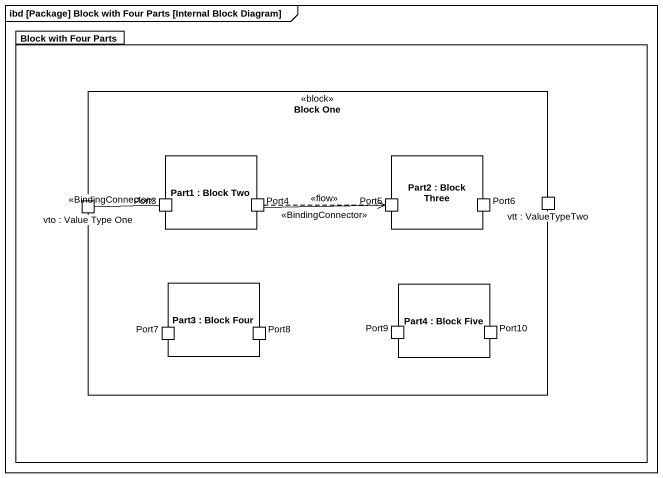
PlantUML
@startuml
mainframe ibd [Package] Block with Four Parts [Internal Block Diagram]
package "Block with Four Parts" as Block_with_Four_Parts {
  rectangle "Block One" as Block_One <<block>> {
    rectangle "Part1 : Block Two" as Part1 {
      port Port3
      port Port4
    }
    rectangle "Part2 : Block Three" as Part2 {
      port Port5
      port Port6
    }
    port "vto : Value Type One" as vto
    port "vtt : ValueTypeTwo" as vtt
    rectangle "Part3 : Block Four" as Part3 {
      port Port7
      port Port8
    }
    rectangle "Part4 : Block Five" as Part4 {
      port Port9
      port Port10
    }
  }
}
vto -right- Port3 : <<BindingConnector>>
Port4 -right- Port5 : <<BindingConnector>>
Port4 .right.> Port5 : <<flow>>
@enduml
